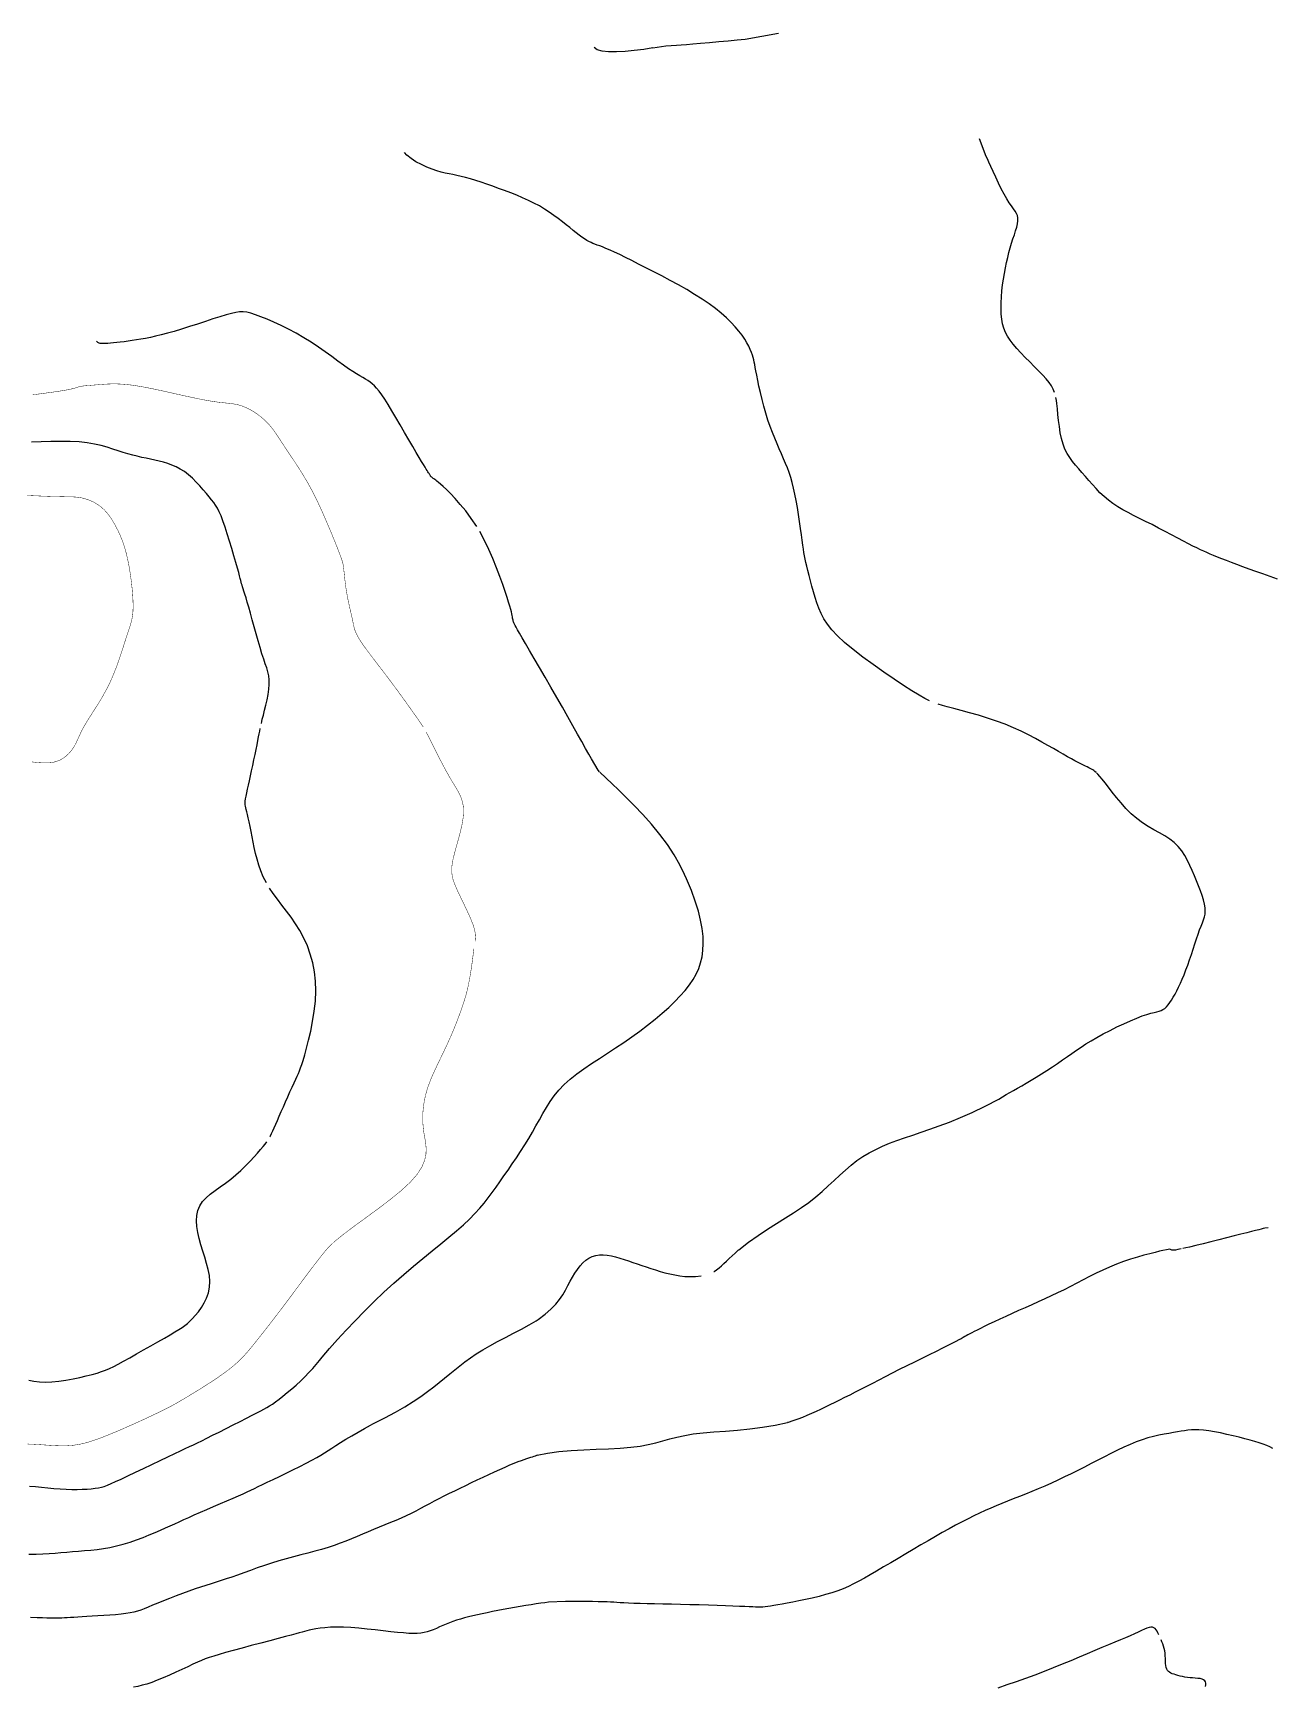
# Model space of a CAD drawing. Header units: millimetres. Extents: x 2235526 to 2245569, y 371981 to 382303.
# Drawn here: x 2244586 to 2245011, y 380800 to 381369 of the extents above; entities that cross this region are included whole.
import ezdxf

# ---------------------------------------------------------------- set-up
doc = ezdxf.new("R2010")
doc.units = ezdxf.units.MM
doc.linetypes.add('CONTI', pattern=[0])
for name, color, linetype, transparency in [('191', 10, 'CONTI', 0.7), ('193', 10, 'CONTI', 0.7), ('195', 10, 'CONTI', 0.7), ('197', 10, 'CONTI', 0.7), ('199', 10, 'CONTI', 0.7), ('200', 10, 'CONTI', 0.7), ('201', 10, 'CONTI', 0.7), ('202', 10, 'CONTI', 0.7)]:
    doc.layers.add(name, color=color, linetype=linetype, transparency=transparency)

msp = doc.modelspace()

# ---------------------------------------------------------------- linework, layer by layer
at = {"layer": '191', "elevation": 191}
for points in [[(2244972.32, 380818.37), (2244972.04, 380818.98), (2244971.75, 380819.55), (2244971.43, 380820.05), (2244971.08, 380820.47), (2244970.67, 380820.78), (2244970.21, 380820.95), (2244969.66, 380820.97), (2244969.01, 380820.85), (2244968.27, 380820.6), (2244967.41, 380820.24), (2244966.42, 380819.79), (2244965.29, 380819.25), (2244964, 380818.66), (2244962.55, 380818.02), (2244960.93, 380817.33), (2244959.14, 380816.59), (2244957.19, 380815.78), (2244955.07, 380814.91), (2244952.79, 380813.97), (2244950.34, 380812.94), (2244947.73, 380811.84), (2244944.98, 380810.67), (2244942.1, 380809.45), (2244939.12, 380808.21), (2244936.06, 380806.96), (2244932.94, 380805.72), (2244929.77, 380804.51), (2244926.59, 380803.35), (2244923.39, 380802.21), (2244920.19, 380801.1), (2244917.01, 380799.97)], [(2244988.43, 380800.61), (2244988.52, 380801.18), (2244988.51, 380801.7), (2244988.41, 380802.17), (2244988.18, 380802.55), (2244987.76, 380802.89), (2244987.2, 380803.12), (2244986.51, 380803.27), (2244985.73, 380803.37), (2244984.87, 380803.44), (2244983.98, 380803.51), (2244983.08, 380803.58), (2244982.19, 380803.69), (2244981.33, 380803.83), (2244980.49, 380803.99), (2244979.69, 380804.18), (2244978.93, 380804.37), (2244978.23, 380804.58), (2244977.58, 380804.78), (2244977, 380804.98), (2244976.49, 380805.2), (2244976.04, 380805.45), (2244975.65, 380805.74), (2244975.34, 380806.1), (2244975.08, 380806.55), (2244974.9, 380807.1), (2244974.77, 380807.77), (2244974.7, 380808.52), (2244974.65, 380809.35), (2244974.62, 380810.22), (2244974.58, 380811.11), (2244974.51, 380811.99), (2244974.41, 380812.84), (2244974.24, 380813.68), (2244974.01, 380814.47), (2244973.74, 380815.21), (2244973.44, 380815.92), (2244973.13, 380816.61)]]:
    msp.add_lwpolyline(points, dxfattribs=at)
at = {"layer": '193', "elevation": 193}
msp.add_lwpolyline([(2245011.51, 380882.41), (2245010.52, 380882.89), (2245009.42, 380883.35), (2245008.21, 380883.8), (2245006.87, 380884.26), (2245005.38, 380884.72), (2245003.75, 380885.19), (2245001.94, 380885.68), (2244999.97, 380886.2), (2244997.88, 380886.71), (2244995.72, 380887.22), (2244993.57, 380887.68), (2244991.48, 380888.09), (2244989.51, 380888.43), (2244987.72, 380888.67), (2244986.16, 380888.8), (2244984.78, 380888.82), (2244983.54, 380888.77), (2244982.37, 380888.65), (2244981.23, 380888.47), (2244980.05, 380888.27), (2244978.78, 380888.04), (2244977.37, 380887.81), (2244975.84, 380887.56), (2244974.18, 380887.27), (2244972.42, 380886.93), (2244970.56, 380886.5), (2244968.63, 380885.99), (2244966.63, 380885.36), (2244964.57, 380884.6), (2244962.46, 380883.73), (2244960.32, 380882.77), (2244958.13, 380881.73), (2244955.92, 380880.63), (2244953.68, 380879.48), (2244951.42, 380878.32), (2244949.14, 380877.15), (2244946.86, 380875.99), (2244944.57, 380874.83), (2244942.28, 380873.69), (2244939.99, 380872.58), (2244937.71, 380871.5), (2244935.44, 380870.46), (2244933.18, 380869.46), (2244930.95, 380868.51), (2244928.74, 380867.59), (2244926.57, 380866.71), (2244924.45, 380865.86), (2244922.37, 380865.03), (2244920.36, 380864.22), (2244918.4, 380863.43), (2244916.49, 380862.64), (2244914.6, 380861.84), (2244912.71, 380861.01), (2244910.8, 380860.15), (2244908.85, 380859.22), (2244906.83, 380858.23), (2244904.74, 380857.15), (2244902.56, 380855.99), (2244900.3, 380854.76), (2244897.98, 380853.46), (2244895.58, 380852.1), (2244893.11, 380850.68), (2244890.58, 380849.2), (2244888, 380847.69), (2244885.39, 380846.15), (2244882.79, 380844.61), (2244880.24, 380843.1), (2244877.77, 380841.64), (2244875.42, 380840.26), (2244873.22, 380838.98), (2244871.19, 380837.82), (2244869.3, 380836.78), (2244867.49, 380835.83), (2244865.71, 380834.98), (2244863.91, 380834.19), (2244862.04, 380833.47), (2244860.05, 380832.79), (2244857.89, 380832.15), (2244855.63, 380831.54), (2244853.3, 380830.97), (2244850.99, 380830.45), (2244848.73, 380829.97), (2244846.6, 380829.54), (2244844.66, 380829.17), (2244842.94, 380828.85), (2244841.44, 380828.58), (2244840.13, 380828.36), (2244838.99, 380828.18), (2244837.98, 380828.05), (2244837.07, 380827.95), (2244836.26, 380827.89), (2244835.48, 380827.86), (2244834.7, 380827.86), (2244833.84, 380827.87), (2244832.83, 380827.91), (2244831.61, 380827.97), (2244830.12, 380828.04), (2244828.28, 380828.12), (2244826.05, 380828.21), (2244823.48, 380828.3), (2244820.65, 380828.39), (2244817.61, 380828.49), (2244814.46, 380828.58), (2244811.25, 380828.67), (2244808.06, 380828.75), (2244804.96, 380828.82), (2244801.97, 380828.89), (2244799.15, 380828.96), (2244796.52, 380829.02), (2244794.12, 380829.08), (2244791.99, 380829.14), (2244790.14, 380829.21), (2244788.61, 380829.29), (2244787.32, 380829.37), (2244786.19, 380829.44), (2244785.11, 380829.52), (2244784.01, 380829.58), (2244782.79, 380829.64), (2244781.37, 380829.69), (2244779.69, 380829.72), (2244777.8, 380829.73), (2244775.8, 380829.74), (2244773.79, 380829.74), (2244771.85, 380829.74), (2244770.08, 380829.74), (2244768.56, 380829.74), (2244762.65, 380829.53), (2244761.46, 380829.37), (2244760.05, 380829.18), (2244758.46, 380828.94), (2244756.71, 380828.67), (2244754.86, 380828.38), (2244752.94, 380828.06), (2244751, 380827.73), (2244749.06, 380827.38), (2244747.15, 380827.03), (2244745.27, 380826.67), (2244743.43, 380826.31), (2244741.65, 380825.94), (2244739.93, 380825.58), (2244738.27, 380825.22), (2244736.7, 380824.86), (2244735.2, 380824.5), (2244733.78, 380824.14), (2244732.41, 380823.76), (2244731.11, 380823.37), (2244729.85, 380822.95), (2244728.65, 380822.5), (2244727.48, 380822.03), (2244726.35, 380821.53), (2244725.25, 380821.03), (2244724.17, 380820.55), (2244723.1, 380820.1), (2244722.04, 380819.7), (2244720.98, 380819.36), (2244719.91, 380819.1), (2244718.78, 380818.92), (2244717.56, 380818.81), (2244716.2, 380818.79), (2244714.65, 380818.84), (2244712.88, 380818.96), (2244710.83, 380819.15), (2244708.48, 380819.41), (2244705.89, 380819.71), (2244703.15, 380820.03), (2244700.33, 380820.33), (2244697.51, 380820.61), (2244694.78, 380820.83), (2244692.21, 380820.96), (2244689.86, 380820.99), (2244687.76, 380820.92), (2244685.88, 380820.79), (2244684.23, 380820.6), (2244682.78, 380820.38), (2244681.54, 380820.15), (2244680.49, 380819.93), (2244679.61, 380819.72), (2244678.81, 380819.52), (2244677.99, 380819.3), (2244677.03, 380819.03), (2244675.84, 380818.7), (2244674.31, 380818.27), (2244672.34, 380817.74), (2244669.85, 380817.07), (2244666.97, 380816.31), (2244663.83, 380815.48), (2244660.58, 380814.62), (2244657.38, 380813.77), (2244654.38, 380812.96), (2244651.72, 380812.23), (2244649.52, 380811.6), (2244647.69, 380811.05), (2244646.15, 380810.54), (2244644.77, 380810.04), (2244643.44, 380809.51), (2244642.06, 380808.91), (2244640.52, 380808.21), (2244638.74, 380807.38), (2244636.75, 380806.47), (2244634.64, 380805.5), (2244632.47, 380804.52), (2244630.32, 380803.59), (2244628.25, 380802.73), (2244626.34, 380802), (2244624.63, 380801.43), (2244623.07, 380800.98), (2244621.58, 380800.62), (2244620.08, 380800.3)], dxfattribs=at)
at = {"layer": '195', "elevation": 195}
for points in [[(2244798.51, 381363.6), (2244803, 381364.32), (2244806.65, 381364.6), (2244808.2, 381364.63), (2244810.04, 381364.76), (2244812.27, 381364.96), (2244814.94, 381365.21), (2244817.95, 381365.49), (2244821.14, 381365.78), (2244824.36, 381366.07), (2244827.45, 381366.35), (2244830.24, 381366.61), (2244841.72, 381368.7)], [(2244936.57, 381245.21), (2244936.11, 381246.35), (2244935.5, 381247.46), (2244934.69, 381248.6), (2244933.67, 381249.84), (2244932.46, 381251.16), (2244931.07, 381252.6), (2244929.57, 381254.13), (2244928, 381255.7), (2244926.44, 381257.28), (2244924.94, 381258.84), (2244923.56, 381260.35), (2244922.34, 381261.78), (2244921.3, 381263.15), (2244920.42, 381264.5), (2244919.7, 381265.87), (2244919.13, 381267.29), (2244918.69, 381268.78), (2244918.39, 381270.4), (2244918.21, 381272.16), (2244918.14, 381274.04), (2244918.17, 381276), (2244918.28, 381278.03), (2244918.46, 381280.09), (2244918.7, 381282.14), (2244918.99, 381284.16), (2244919.31, 381286.12), (2244919.66, 381288.01), (2244920.04, 381289.84), (2244920.44, 381291.61), (2244920.87, 381293.3), (2244921.32, 381294.94), (2244921.78, 381296.5), (2244922.26, 381298), (2244922.73, 381299.43), (2244923.16, 381300.77), (2244923.53, 381302.02), (2244923.8, 381303.18), (2244923.96, 381304.23), (2244923.97, 381305.16), (2244923.81, 381305.99), (2244923.5, 381306.76), (2244923.05, 381307.52), (2244922.47, 381308.34), (2244921.77, 381309.29), (2244920.99, 381310.4), (2244920.12, 381311.76), (2244919.2, 381313.39), (2244918.24, 381315.23), (2244917.28, 381317.18), (2244916.34, 381319.16), (2244915.45, 381321.08), (2244914.65, 381322.84), (2244913.97, 381324.36), (2244913.47, 381325.45), (2244913.07, 381326.31), (2244910.76, 381332.39)], [(2245013.16, 381181.08), (2245010.6, 381182), (2245008.09, 381182.88), (2245005.66, 381183.73), (2245003.35, 381184.54), (2245001.19, 381185.32), (2244999.17, 381186.07), (2244997.3, 381186.77), (2244995.57, 381187.44), (2244993.98, 381188.07), (2244992.52, 381188.65), (2244991.2, 381189.19), (2244990, 381189.69), (2244988.88, 381190.18), (2244987.78, 381190.67), (2244986.66, 381191.19), (2244985.45, 381191.78), (2244984.1, 381192.45), (2244982.56, 381193.24), (2244980.8, 381194.16), (2244978.84, 381195.19), (2244976.74, 381196.29), (2244974.53, 381197.45), (2244972.28, 381198.63), (2244970.03, 381199.79), (2244967.83, 381200.91), (2244965.72, 381201.96), (2244963.71, 381202.97), (2244961.79, 381203.96), (2244959.96, 381204.94), (2244958.23, 381205.96), (2244956.58, 381207.04), (2244955.02, 381208.19), (2244953.54, 381209.44), (2244952.14, 381210.77), (2244950.8, 381212.16), (2244949.53, 381213.58), (2244948.3, 381214.99), (2244947.12, 381216.39), (2244945.96, 381217.74), (2244944.84, 381219.02), (2244943.75, 381220.27), (2244942.72, 381221.53), (2244941.76, 381222.83), (2244940.89, 381224.23), (2244940.11, 381225.75), (2244939.46, 381227.45), (2244938.93, 381229.35), (2244938.51, 381231.38), (2244938.19, 381233.5), (2244937.93, 381235.63), (2244937.71, 381237.69), (2244937.52, 381239.64), (2244937.33, 381241.39), (2244937.18, 381242.48), (2244937.02, 381243.45)], [(2245009.97, 380958.19), (2245008.78, 380958.06), (2245008.24, 380957.93), (2245007.55, 380957.76), (2245006.67, 380957.54), (2245005.57, 380957.26), (2245004.21, 380956.91), (2245002.55, 380956.49), (2245000.57, 380955.98), (2244998.24, 380955.38), (2244995.66, 380954.73), (2244992.94, 380954.03), (2244990.2, 380953.34), (2244987.54, 380952.68), (2244985.08, 380952.07), (2244982.94, 380951.56), (2244981.69, 380951.27), (2244980.62, 380951.03)], [(2244980.06, 380950.91), (2244978.93, 380950.69), (2244978.11, 380950.55), (2244977.53, 380950.48), (2244977.13, 380950.46), (2244976.85, 380950.48), (2244976.16, 380950.83), (2244972.63, 380950.11), (2244971.11, 380949.74), (2244969.29, 380949.28), (2244967.23, 380948.73), (2244964.99, 380948.09), (2244962.63, 380947.37), (2244960.21, 380946.56), (2244957.8, 380945.66), (2244955.43, 380944.69), (2244953.11, 380943.65), (2244950.84, 380942.55), (2244948.6, 380941.43), (2244946.38, 380940.28), (2244944.18, 380939.14), (2244941.99, 380938.02), (2244939.79, 380936.92), (2244937.59, 380935.86), (2244935.38, 380934.82), (2244933.16, 380933.79), (2244930.94, 380932.77), (2244928.7, 380931.76), (2244926.45, 380930.74), (2244924.2, 380929.72), (2244921.96, 380928.7), (2244919.79, 380927.71), (2244917.71, 380926.75), (2244915.76, 380925.85), (2244913.97, 380925.02), (2244912.39, 380924.27), (2244911.04, 380923.62), (2244909.9, 380923.06), (2244908.93, 380922.57), (2244908.11, 380922.14), (2244907.4, 380921.76), (2244906.79, 380921.42), (2244906.22, 380921.1), (2244905.68, 380920.79), (2244905.1, 380920.46), (2244904.44, 380920.09), (2244903.65, 380919.66), (2244902.66, 380919.14), (2244901.43, 380918.5), (2244899.89, 380917.72), (2244898.02, 380916.79), (2244895.87, 380915.73), (2244893.5, 380914.56), (2244890.98, 380913.32), (2244888.37, 380912.04), (2244885.75, 380910.73), (2244883.18, 380909.45), (2244880.71, 380908.21), (2244878.36, 380907.01), (2244876.11, 380905.85), (2244873.96, 380904.74), (2244871.9, 380903.68), (2244869.92, 380902.65), (2244868.02, 380901.67), (2244866.18, 380900.73), (2244864.41, 380899.83), (2244862.69, 380898.96), (2244861.01, 380898.13), (2244859.37, 380897.32), (2244857.76, 380896.55), (2244856.18, 380895.79), (2244854.61, 380895.06), (2244853.04, 380894.35), (2244851.48, 380893.67), (2244849.9, 380893.02), (2244848.29, 380892.4), (2244846.66, 380891.83), (2244844.98, 380891.3), (2244844.78, 380891.25)], [(2244758.77, 380880.01), (2244758.52, 380879.91), (2244758.08, 380879.74), (2244757.61, 380879.57), (2244757.09, 380879.39), (2244756.52, 380879.21), (2244755.86, 380879.01), (2244755.11, 380878.78), (2244754.25, 380878.49), (2244753.25, 380878.15), (2244752.11, 380877.73), (2244750.79, 380877.21), (2244749.3, 380876.58), (2244747.65, 380875.86), (2244745.87, 380875.07), (2244743.99, 380874.21), (2244742.05, 380873.31), (2244740.06, 380872.38), (2244738.07, 380871.44), (2244736.09, 380870.51), (2244734.14, 380869.58), (2244732.22, 380868.66), (2244730.35, 380867.75), (2244728.52, 380866.85), (2244726.75, 380865.96), (2244725.04, 380865.08), (2244723.39, 380864.21), (2244721.79, 380863.36), (2244720.22, 380862.52), (2244718.65, 380861.69), (2244717.07, 380860.86), (2244715.45, 380860.05), (2244713.77, 380859.25), (2244712.02, 380858.45), (2244710.21, 380857.66), (2244708.34, 380856.87), (2244706.44, 380856.08), (2244704.52, 380855.3), (2244702.6, 380854.51), (2244700.68, 380853.72), (2244698.79, 380852.92), (2244696.91, 380852.12), (2244695.01, 380851.33), (2244693.09, 380850.55), (2244691.11, 380849.79), (2244689.06, 380849.06), (2244686.93, 380848.36), (2244684.7, 380847.7), (2244682.38, 380847.06), (2244679.98, 380846.44), (2244677.53, 380845.81), (2244675.04, 380845.16), (2244672.53, 380844.48), (2244670.02, 380843.75), (2244667.52, 380842.97), (2244665.05, 380842.15), (2244662.64, 380841.31), (2244660.29, 380840.47), (2244658.03, 380839.65), (2244655.88, 380838.88), (2244653.86, 380838.16), (2244651.97, 380837.53), (2244650.19, 380836.95), (2244648.46, 380836.41), (2244646.74, 380835.88), (2244644.99, 380835.33), (2244643.17, 380834.74), (2244641.23, 380834.08), (2244639.14, 380833.34), (2244636.95, 380832.54), (2244634.72, 380831.69), (2244632.51, 380830.84), (2244630.39, 380830), (2244628.41, 380829.21), (2244626.64, 380828.48), (2244625.12, 380827.85), (2244623.79, 380827.31), (2244622.59, 380826.85), (2244621.43, 380826.46), (2244620.25, 380826.13), (2244618.97, 380825.85), (2244617.51, 380825.61), (2244615.83, 380825.41), (2244613.96, 380825.24), (2244611.98, 380825.08), (2244609.93, 380824.95), (2244607.89, 380824.83), (2244605.92, 380824.73), (2244604.08, 380824.63), (2244602.43, 380824.53), (2244600.94, 380824.43), (2244599.62, 380824.34), (2244598.42, 380824.26), (2244597.34, 380824.19), (2244596.35, 380824.14), (2244595.43, 380824.09), (2244594.56, 380824.07), (2244593.67, 380824.06), (2244592.71, 380824.07), (2244591.62, 380824.08), (2244590.34, 380824.11), (2244588.8, 380824.15), (2244586.95, 380824.2), (2244584.74, 380824.26)]]:
    msp.add_lwpolyline(points, dxfattribs=at)
at = {"layer": '195'}
for points in [[(2244798.51, 381363.6), (2244795.38, 381363.1), (2244792.16, 381362.68), (2244788.99, 381362.38), (2244785.99, 381362.22), (2244783.31, 381362.25), (2244781.06, 381362.49), (2244779.38, 381362.99), (2244778.41, 381363.78)], [(2244758.77, 380880.01), (2244762.33, 380880.78), (2244766.26, 380881.32), (2244770.45, 380881.69), (2244774.77, 380881.94), (2244779.1, 380882.13), (2244783.32, 380882.29), (2244787.3, 380882.5), (2244790.93, 380882.79), (2244794.12, 380883.2), (2244796.94, 380883.73), (2244799.51, 380884.33), (2244801.93, 380884.97), (2244804.32, 380885.62), (2244806.79, 380886.26), (2244809.46, 380886.84), (2244812.43, 380887.34), (2244815.78, 380887.73), (2244819.47, 380888.06), (2244823.44, 380888.36), (2244827.6, 380888.69), (2244831.89, 380889.1), (2244836.23, 380889.63), (2244840.55, 380890.33), (2244844.78, 380891.25)]]:
    msp.add_lwpolyline(points, dxfattribs=at)
at = {"layer": '197', "elevation": 197}
for points in [[(2244893.61, 381139.23), (2244891.96, 381140.08), (2244890, 381141.22), (2244887.54, 381142.74), (2244884.69, 381144.58), (2244881.4, 381146.75), (2244877.86, 381149.15), (2244874.22, 381151.71), (2244870.65, 381154.31), (2244867.31, 381156.89), (2244864.37, 381159.33), (2244861.95, 381161.58), (2244860.01, 381163.66), (2244858.48, 381165.6), (2244857.28, 381167.46), (2244856.34, 381169.26), (2244855.57, 381171.06), (2244854.91, 381172.89), (2244854.29, 381174.79), (2244853.7, 381176.72), (2244853.15, 381178.65), (2244852.64, 381180.53), (2244852.18, 381182.33), (2244851.76, 381183.99), (2244851.41, 381185.49), (2244851.11, 381186.79), (2244850.85, 381187.96), (2244850.64, 381189.07), (2244850.44, 381190.19), (2244850.24, 381191.41), (2244850.04, 381192.79), (2244849.81, 381194.41), (2244849.55, 381196.33), (2244849.26, 381198.49), (2244848.93, 381200.82), (2244848.58, 381203.25), (2244848.19, 381205.68), (2244847.78, 381208.07), (2244847.35, 381210.31), (2244846.89, 381212.37), (2244846.41, 381214.26), (2244845.9, 381216.02), (2244845.35, 381217.68), (2244844.76, 381219.28), (2244844.13, 381220.86), (2244843.46, 381222.46), (2244842.73, 381224.11), (2244841.97, 381225.82), (2244841.18, 381227.61), (2244840.38, 381229.49), (2244839.59, 381231.47), (2244838.8, 381233.55), (2244838.04, 381235.75), (2244837.33, 381238.07), (2244836.66, 381240.45), (2244836.04, 381242.84), (2244835.48, 381245.16), (2244834.98, 381247.36), (2244834.55, 381249.37), (2244834.2, 381251.13), (2244833.93, 381252.59), (2244833.72, 381253.79), (2244833.54, 381254.8), (2244833.38, 381255.67), (2244833.21, 381256.47), (2244833.01, 381257.25), (2244832.76, 381258.07), (2244832.43, 381258.99), (2244832.01, 381260.01), (2244831.49, 381261.11), (2244830.85, 381262.3), (2244830.08, 381263.57), (2244829.16, 381264.91), (2244828.08, 381266.31), (2244826.83, 381267.77), (2244825.4, 381269.28), (2244823.79, 381270.83), (2244821.99, 381272.41), (2244820, 381274.02), (2244817.82, 381275.65), (2244815.44, 381277.29), (2244812.87, 381278.93), (2244810.15, 381280.56), (2244807.33, 381282.17), (2244804.48, 381283.73), (2244801.63, 381285.25), (2244798.84, 381286.69), (2244796.17, 381288.06), (2244793.65, 381289.34), (2244791.31, 381290.52), (2244789.15, 381291.59), (2244787.17, 381292.56), (2244785.39, 381293.41), (2244783.81, 381294.13), (2244782.43, 381294.73), (2244781.27, 381295.2), (2244780.27, 381295.58), (2244779.41, 381295.88), (2244778.65, 381296.14), (2244777.95, 381296.4), (2244777.28, 381296.69), (2244776.58, 381297.04), (2244775.84, 381297.47), (2244775.03, 381297.99), (2244774.17, 381298.6), (2244773.23, 381299.29), (2244772.23, 381300.07), (2244771.15, 381300.92), (2244769.99, 381301.84), (2244768.76, 381302.84), (2244767.44, 381303.88), (2244766.03, 381304.97), (2244764.54, 381306.07), (2244762.96, 381307.17), (2244761.29, 381308.25), (2244759.53, 381309.29), (2244757.68, 381310.28), (2244755.75, 381311.22), (2244753.77, 381312.12), (2244751.74, 381312.97), (2244749.68, 381313.79), (2244747.61, 381314.57), (2244745.55, 381315.33), (2244743.51, 381316.07), (2244741.5, 381316.77), (2244739.55, 381317.43), (2244737.67, 381318.04), (2244735.88, 381318.59), (2244734.19, 381319.07), (2244732.62, 381319.47), (2244731.18, 381319.79), (2244729.83, 381320.06), (2244728.51, 381320.31), (2244727.19, 381320.58), (2244725.82, 381320.91), (2244724.33, 381321.35), (2244722.69, 381321.91), (2244720.88, 381322.64), (2244718.99, 381323.51), (2244717.14, 381324.5), (2244715.44, 381325.58), (2244714.02, 381326.71), (2244713.19, 381327.65)], [(2244950.82, 381114.64), (2244950.4, 381115), (2244950.02, 381115.28), (2244949.65, 381115.52), (2244949.24, 381115.76), (2244948.8, 381116), (2244948.31, 381116.25), (2244947.77, 381116.52), (2244947.15, 381116.83), (2244946.43, 381117.19), (2244945.6, 381117.61), (2244944.64, 381118.1), (2244943.55, 381118.68), (2244942.34, 381119.33), (2244940.98, 381120.07), (2244939.5, 381120.9), (2244937.88, 381121.82), (2244936.12, 381122.83), (2244934.22, 381123.93), (2244932.17, 381125.1), (2244929.98, 381126.32), (2244927.63, 381127.56), (2244925.12, 381128.81), (2244922.44, 381130.03), (2244919.59, 381131.21), (2244916.57, 381132.32), (2244913.47, 381133.35), (2244910.36, 381134.31), (2244907.33, 381135.18), (2244904.47, 381135.97), (2244901.88, 381136.65), (2244899.62, 381137.24), (2244898, 381137.68), (2244896.6, 381138.08)], [(2244917.45, 381002.43), (2244918.7, 381003.2), (2244919.94, 381003.94), (2244921.19, 381004.66), (2244922.48, 381005.39), (2244923.83, 381006.15), (2244925.26, 381006.97), (2244926.81, 381007.87), (2244928.47, 381008.86), (2244930.24, 381009.95), (2244932.07, 381011.09), (2244933.92, 381012.27), (2244935.78, 381013.48), (2244937.59, 381014.68), (2244939.32, 381015.86), (2244940.96, 381017), (2244942.53, 381018.1), (2244944.09, 381019.19), (2244945.68, 381020.27), (2244947.34, 381021.36), (2244949.14, 381022.48), (2244951.1, 381023.63), (2244953.27, 381024.82), (2244955.59, 381026.02), (2244957.97, 381027.2), (2244960.35, 381028.32), (2244962.65, 381029.34), (2244964.78, 381030.24), (2244966.68, 381030.97), (2244968.29, 381031.52), (2244969.64, 381031.9), (2244970.75, 381032.19), (2244971.68, 381032.4), (2244972.47, 381032.61), (2244973.16, 381032.84), (2244973.79, 381033.15), (2244974.4, 381033.58), (2244974.99, 381034.12), (2244975.58, 381034.78), (2244976.16, 381035.55), (2244976.74, 381036.42), (2244977.33, 381037.39), (2244977.92, 381038.46), (2244978.52, 381039.62), (2244979.14, 381040.87), (2244979.76, 381042.21), (2244980.39, 381043.64), (2244981.02, 381045.16), (2244981.65, 381046.77), (2244982.28, 381048.47), (2244982.91, 381050.26), (2244983.53, 381052.09), (2244984.13, 381053.94), (2244984.73, 381055.75), (2244985.3, 381057.49), (2244985.85, 381059.11), (2244986.38, 381060.57), (2244986.88, 381061.85), (2244987.34, 381062.98), (2244987.72, 381064.02), (2244988.03, 381065), (2244988.23, 381065.99), (2244988.31, 381067.03), (2244988.25, 381068.16), (2244988.03, 381069.44), (2244987.68, 381070.86), (2244987.21, 381072.38), (2244986.65, 381073.99), (2244986.01, 381075.68), (2244985.32, 381077.41), (2244984.59, 381079.18), (2244983.84, 381080.96), (2244983.06, 381082.73), (2244982.21, 381084.45), (2244981.27, 381086.12), (2244980.22, 381087.71), (2244979.02, 381089.18), (2244977.66, 381090.53), (2244976.11, 381091.73), (2244974.4, 381092.83), (2244972.57, 381093.89), (2244970.65, 381094.96), (2244968.69, 381096.1), (2244966.72, 381097.36), (2244964.77, 381098.8), (2244962.88, 381100.46), (2244961.08, 381102.27), (2244959.37, 381104.17), (2244957.78, 381106.07), (2244956.32, 381107.91), (2244955.02, 381109.6), (2244953.89, 381111.08), (2244952.92, 381112.31), (2244952.12, 381113.27), (2244951.46, 381114.01), (2244950.9, 381114.56)], [(2244584.13, 380846.07), (2244586.63, 380846.1), (2244588.94, 380846.17), (2244591.11, 380846.29), (2244593.17, 380846.43), (2244595.17, 380846.59), (2244597.15, 380846.76), (2244599.14, 380846.93), (2244601.17, 380847.08), (2244603.26, 380847.25), (2244605.39, 380847.44), (2244607.56, 380847.68), (2244609.77, 380847.99), (2244612.02, 380848.38), (2244614.3, 380848.88), (2244616.6, 380849.49), (2244618.9, 380850.2), (2244621.17, 380850.98), (2244623.39, 380851.81), (2244625.52, 380852.66), (2244627.53, 380853.5), (2244629.4, 380854.31), (2244631.12, 380855.06), (2244632.72, 380855.78), (2244634.26, 380856.48), (2244635.8, 380857.18), (2244637.4, 380857.91), (2244639.11, 380858.68), (2244640.99, 380859.52), (2244643.08, 380860.43), (2244645.32, 380861.41), (2244647.63, 380862.41), (2244649.95, 380863.41), (2244652.2, 380864.38), (2244654.29, 380865.29), (2244656.17, 380866.11), (2244657.77, 380866.83), (2244659.17, 380867.46), (2244660.44, 380868.06), (2244661.68, 380868.65), (2244662.97, 380869.27), (2244664.41, 380869.97), (2244666.07, 380870.77), (2244668.03, 380871.72), (2244670.21, 380872.77), (2244672.52, 380873.89), (2244674.89, 380875.05), (2244677.21, 380876.21), (2244679.39, 380877.31), (2244681.35, 380878.34), (2244683.03, 380879.26), (2244684.47, 380880.1), (2244685.77, 380880.9), (2244687.01, 380881.68), (2244688.28, 380882.5), (2244689.66, 380883.39), (2244691.24, 380884.39), (2244693.08, 380885.52), (2244695.12, 380886.75), (2244697.26, 380888), (2244699.42, 380889.24), (2244701.5, 380890.41), (2244702.29, 380890.84)]]:
    msp.add_lwpolyline(points, dxfattribs=at)
at = {"layer": '197'}
for points in [[(2244828.07, 380950.61), (2244831.44, 380953.23), (2244834.74, 380955.59), (2244837.95, 380957.73), (2244841.06, 380959.72), (2244844.05, 380961.58), (2244846.9, 380963.38), (2244849.59, 380965.14), (2244852.13, 380966.93), (2244854.48, 380968.77), (2244856.69, 380970.66), (2244858.78, 380972.55), (2244860.79, 380974.43), (2244862.75, 380976.27), (2244864.68, 380978.04), (2244866.63, 380979.72), (2244868.63, 380981.26), (2244870.69, 380982.67), (2244872.84, 380983.95), (2244875.08, 380985.12), (2244877.42, 380986.2), (2244879.85, 380987.21), (2244882.38, 380988.18), (2244885.03, 380989.13), (2244887.79, 380990.07), (2244890.67, 380991.03), (2244893.71, 380992.06), (2244896.95, 380993.2), (2244900.43, 380994.52), (2244904.18, 380996.05), (2244908.24, 380997.84), (2244912.65, 380999.95), (2244917.45, 381002.43)], [(2244759.11, 380926.67), (2244761.53, 380928.47), (2244763.52, 380930.22), (2244765.15, 380931.93), (2244766.47, 380933.59), (2244767.56, 380935.21), (2244768.49, 380936.78), (2244769.3, 380938.31), (2244770.08, 380939.8), (2244770.88, 380941.24), (2244771.72, 380942.62), (2244772.59, 380943.91), (2244773.51, 380945.09), (2244774.47, 380946.15), (2244775.49, 380947.06), (2244776.57, 380947.8), (2244777.71, 380948.36), (2244778.92, 380948.72), (2244780.19, 380948.89), (2244781.51, 380948.89), (2244782.88, 380948.76), (2244784.28, 380948.51), (2244785.72, 380948.17), (2244787.18, 380947.76), (2244788.66, 380947.3), (2244790.15, 380946.81), (2244791.65, 380946.3), (2244793.16, 380945.79), (2244794.69, 380945.26), (2244796.24, 380944.74), (2244797.8, 380944.22), (2244799.4, 380943.71), (2244801.01, 380943.22), (2244802.66, 380942.76), (2244804.33, 380942.33), (2244806.04, 380941.97), (2244807.78, 380941.68), (2244809.56, 380941.48), (2244811.37, 380941.4), (2244813.23, 380941.45), (2244815.12, 380941.64)], [(2244819.51, 380943.15), (2244819.59, 380943.2), (2244820.45, 380943.77), (2244821.27, 380944.41), (2244822.09, 380945.13), (2244822.93, 380945.91), (2244823.81, 380946.76), (2244824.74, 380947.66), (2244825.73, 380948.59), (2244826.76, 380949.52), (2244827.85, 380950.45), (2244828.07, 380950.61)], [(2244702.29, 380890.84), (2244706.41, 380892.87), (2244710.07, 380894.83), (2244713.33, 380896.7), (2244716.22, 380898.5), (2244718.81, 380900.23), (2244721.13, 380901.9), (2244723.23, 380903.5), (2244725.17, 380905.05), (2244726.99, 380906.54), (2244728.73, 380907.99), (2244730.45, 380909.4), (2244732.17, 380910.79), (2244733.96, 380912.16), (2244735.85, 380913.52), (2244737.88, 380914.89), (2244740.11, 380916.26), (2244742.55, 380917.66), (2244745.17, 380919.07), (2244747.88, 380920.5), (2244750.64, 380921.93), (2244753.37, 380923.37), (2244756, 380924.82), (2244758.47, 380926.27), (2244759.11, 380926.67)]]:
    msp.add_lwpolyline(points, dxfattribs=at)
at = {"layer": '199', "elevation": 199}
for points in [[(2244738, 381199.15), (2244736.12, 381201.96), (2244734.23, 381204.51), (2244732.37, 381206.77), (2244730.6, 381208.75), (2244728.99, 381210.44), (2244727.58, 381211.83), (2244726.5, 381212.87), (2244725.62, 381213.68), (2244724.92, 381214.3), (2244724.36, 381214.76), (2244723.93, 381215.09), (2244723.59, 381215.34), (2244723.31, 381215.53), (2244723.08, 381215.7), (2244722.87, 381215.85), (2244722.69, 381215.99), (2244722.54, 381216.11), (2244722.4, 381216.24), (2244722.29, 381216.36), (2244722.18, 381216.48), (2244722.08, 381216.61), (2244721.99, 381216.76), (2244721.88, 381216.92), (2244721.76, 381217.12), (2244721.63, 381217.35), (2244721.46, 381217.64), (2244721.25, 381217.97), (2244721, 381218.38), (2244720.68, 381218.89), (2244720.27, 381219.55), (2244719.74, 381220.41), (2244719.08, 381221.51), (2244718.26, 381222.89), (2244717.25, 381224.6), (2244716.06, 381226.66), (2244714.71, 381228.99), (2244713.26, 381231.48), (2244711.77, 381234.04), (2244710.28, 381236.56), (2244708.86, 381238.94), (2244707.55, 381241.08), (2244706.39, 381242.9), (2244705.37, 381244.41), (2244704.46, 381245.65), (2244703.64, 381246.67), (2244702.87, 381247.51), (2244702.13, 381248.2), (2244701.39, 381248.78), (2244700.62, 381249.3), (2244699.8, 381249.8), (2244698.9, 381250.31), (2244697.88, 381250.88), (2244696.73, 381251.56), (2244695.42, 381252.38), (2244693.91, 381253.38), (2244692.2, 381254.6), (2244690.29, 381255.99), (2244688.21, 381257.52), (2244685.97, 381259.13), (2244683.61, 381260.79), (2244681.15, 381262.44), (2244678.6, 381264.04), (2244675.99, 381265.55), (2244673.38, 381266.95), (2244670.81, 381268.23), (2244668.34, 381269.37), (2244666.02, 381270.38), (2244663.9, 381271.23), (2244662.03, 381271.91), (2244660.44, 381272.42), (2244659.07, 381272.75), (2244657.81, 381272.91), (2244656.56, 381272.9), (2244655.23, 381272.73), (2244653.72, 381272.39), (2244651.93, 381271.89), (2244649.81, 381271.24), (2244647.4, 381270.47), (2244644.79, 381269.62), (2244642.06, 381268.73), (2244639.31, 381267.84), (2244636.63, 381266.99), (2244634.09, 381266.21), (2244631.76, 381265.55), (2244629.65, 381264.99), (2244627.71, 381264.51), (2244625.92, 381264.12), (2244624.24, 381263.79), (2244622.66, 381263.5), (2244621.15, 381263.26), (2244619.67, 381263.03), (2244618.23, 381262.83), (2244616.86, 381262.65), (2244615.55, 381262.49), (2244614.33, 381262.36), (2244613.21, 381262.24), (2244612.19, 381262.14), (2244611.29, 381262.07), (2244610.5, 381262.02), (2244609.81, 381262), (2244609.21, 381262.02), (2244608.7, 381262.08), (2244608.26, 381262.19), (2244607.89, 381262.36), (2244607.57, 381262.58), (2244607.33, 381262.85), (2244607.33, 381262.86)], [(2244780.22, 381114.91), (2244779.69, 381115.42), (2244777.47, 381119.28), (2244776.55, 381120.93), (2244775.44, 381122.93), (2244774.14, 381125.24), (2244772.68, 381127.85), (2244771.07, 381130.7), (2244769.33, 381133.78), (2244767.47, 381137.04), (2244765.52, 381140.45), (2244763.52, 381143.92), (2244761.52, 381147.36), (2244759.6, 381150.68), (2244757.79, 381153.79), (2244756.15, 381156.59), (2244754.75, 381159), (2244753.61, 381160.94), (2244752.72, 381162.47), (2244752.05, 381163.63), (2244751.55, 381164.51), (2244751.2, 381165.15), (2244750.96, 381165.63), (2244750.79, 381166.02), (2244750.66, 381166.36), (2244750.56, 381166.68), (2244750.49, 381167), (2244750.42, 381167.33), (2244750.36, 381167.69), (2244750.29, 381168.1), (2244750.2, 381168.58), (2244750.09, 381169.13), (2244749.93, 381169.81), (2244749.71, 381170.67), (2244749.41, 381171.76), (2244748.99, 381173.11), (2244748.46, 381174.79), (2244747.78, 381176.83), (2244746.95, 381179.26), (2244745.96, 381182.01), (2244744.83, 381184.99), (2244743.56, 381188.11), (2244742.17, 381191.28), (2244740.67, 381194.4), (2244739.05, 381197.39)], [(2244810.08, 381078.15), (2244809.44, 381079.62), (2244807.79, 381082.92), (2244805.83, 381086.35), (2244803.54, 381089.86), (2244800.9, 381093.38), (2244798.03, 381096.85), (2244795.04, 381100.18), (2244792.07, 381103.31), (2244789.25, 381106.16), (2244786.69, 381108.65), (2244784.53, 381110.72), (2244780.34, 381114.79)], [(2244584.33, 380869.44), (2244586.39, 380869.27), (2244588.5, 380869.07), (2244590.64, 380868.85), (2244592.77, 380868.65), (2244594.87, 380868.48), (2244596.91, 380868.37), (2244598.88, 380868.31), (2244600.75, 380868.31), (2244602.5, 380868.35), (2244604.13, 380868.43), (2244605.6, 380868.54), (2244606.89, 380868.68), (2244608.02, 380868.84), (2244609.05, 380869.06), (2244610.06, 380869.35), (2244611.16, 380869.75), (2244612.43, 380870.28), (2244613.96, 380870.98), (2244615.85, 380871.86), (2244618.14, 380872.95), (2244620.75, 380874.19), (2244623.55, 380875.53), (2244626.43, 380876.91), (2244629.26, 380878.26), (2244631.91, 380879.52), (2244634.26, 380880.64), (2244636.23, 380881.57), (2244637.89, 380882.34), (2244639.34, 380883.02), (2244640.69, 380883.66), (2244642.06, 380884.31), (2244643.55, 380885.02), (2244645.26, 380885.87), (2244647.27, 380886.88), (2244649.53, 380888.01), (2244651.92, 380889.22), (2244654.34, 380890.45), (2244656.71, 380891.66), (2244658.91, 380892.78), (2244660.85, 380893.77), (2244662.46, 380894.58), (2244663.79, 380895.26), (2244664.91, 380895.86), (2244665.9, 380896.41), (2244666.84, 380896.99), (2244667.8, 380897.63), (2244668.86, 380898.39), (2244670.09, 380899.3), (2244671.46, 380900.36), (2244672.93, 380901.54), (2244674.45, 380902.81), (2244676, 380904.16), (2244677.54, 380905.56), (2244679.01, 380906.98), (2244680.39, 380908.41), (2244681.68, 380909.83), (2244682.89, 380911.23), (2244684.01, 380912.59), (2244684.92, 380913.74)]]:
    msp.add_lwpolyline(points, dxfattribs=at)
at = {"layer": '199'}
msp.add_lwpolyline([(2244684.92, 380913.74), (2244687.46, 380916.67), (2244690.22, 380919.76), (2244693.16, 380922.97), (2244696.26, 380926.26), (2244699.48, 380929.57), (2244702.79, 380932.86), (2244706.16, 380936.09), (2244709.54, 380939.21), (2244712.92, 380942.18), (2244716.26, 380945), (2244719.51, 380947.69), (2244722.66, 380950.23), (2244725.66, 380952.65), (2244728.48, 380954.95), (2244731.09, 380957.13), (2244733.45, 380959.2), (2244735.55, 380961.17), (2244737.41, 380963.06), (2244739.07, 380964.89), (2244740.59, 380966.69), (2244741.99, 380968.47), (2244743.33, 380970.28), (2244744.64, 380972.11), (2244745.97, 380974.01), (2244747.35, 380975.99), (2244748.77, 380978.03), (2244750.21, 380980.14), (2244751.67, 380982.28), (2244753.1, 380984.46), (2244754.51, 380986.65), (2244755.87, 380988.85), (2244757.17, 380991.03), (2244758.38, 380993.2), (2244759.56, 380995.34), (2244760.74, 380997.45), (2244761.95, 380999.52), (2244763.25, 381001.55), (2244764.68, 381003.55), (2244766.28, 381005.5), (2244768.09, 381007.39), (2244770.14, 381009.24), (2244772.41, 381011.05), (2244774.86, 381012.84), (2244777.45, 381014.61), (2244780.16, 381016.39), (2244782.93, 381018.18), (2244785.75, 381020.01), (2244788.57, 381021.89), (2244791.36, 381023.82), (2244794.09, 381025.8), (2244796.74, 381027.81), (2244799.28, 381029.84), (2244801.7, 381031.88), (2244803.97, 381033.9), (2244806.06, 381035.89), (2244807.96, 381037.84), (2244809.64, 381039.75), (2244811.11, 381041.62), (2244812.36, 381043.48), (2244813.42, 381045.36), (2244814.27, 381047.28), (2244814.94, 381049.26), (2244815.42, 381051.33), (2244815.72, 381053.51), (2244815.84, 381055.83), (2244815.76, 381058.31), (2244815.47, 381060.98), (2244814.95, 381063.86), (2244814.17, 381067), (2244813.11, 381070.4), (2244811.76, 381074.11), (2244810.08, 381078.15)], dxfattribs=at)
at = {"layer": '200', "const_width": 0.15, "elevation": 200}
for points in [[(2244719.62, 381130.31), (2244719.06, 381131.18), (2244718.38, 381132.16), (2244717.52, 381133.38), (2244716.54, 381134.77), (2244715.37, 381136.41), (2244714.06, 381138.26), (2244712.62, 381140.26), (2244711.09, 381142.37), (2244709.48, 381144.55), (2244707.84, 381146.75), (2244706.19, 381148.93), (2244704.56, 381151.06), (2244702.99, 381153.1), (2244701.51, 381155.05), (2244700.16, 381156.85), (2244698.98, 381158.49), (2244698, 381159.94), (2244697.24, 381161.19), (2244696.69, 381162.27), (2244696.28, 381163.22), (2244695.99, 381164.11), (2244695.77, 381164.97), (2244695.59, 381165.87), (2244695.39, 381166.84), (2244695.16, 381167.93), (2244694.88, 381169.14), (2244694.58, 381170.43), (2244694.27, 381171.79), (2244693.96, 381173.2), (2244693.67, 381174.64), (2244693.4, 381176.09), (2244693.16, 381177.53), (2244692.96, 381178.94), (2244692.79, 381180.3), (2244692.64, 381181.58), (2244692.52, 381182.76), (2244692.41, 381183.82), (2244692.31, 381184.74), (2244692.21, 381185.51), (2244692.09, 381186.2), (2244691.92, 381186.91), (2244691.67, 381187.73), (2244691.32, 381188.75), (2244690.82, 381190.06), (2244690.16, 381191.75), (2244689.31, 381193.88), (2244688.29, 381196.39), (2244687.14, 381199.16), (2244685.88, 381202.09), (2244684.55, 381205.09), (2244683.16, 381208.05), (2244681.76, 381210.87), (2244680.36, 381213.47), (2244678.98, 381215.86), (2244677.64, 381218.04), (2244676.34, 381220.06), (2244675.1, 381221.93), (2244673.92, 381223.67), (2244672.82, 381225.32), (2244671.8, 381226.88), (2244670.84, 381228.38), (2244669.92, 381229.8), (2244669.01, 381231.15), (2244668.08, 381232.44), (2244667.11, 381233.66), (2244666.07, 381234.81), (2244664.94, 381235.91), (2244663.74, 381236.93), (2244662.48, 381237.87), (2244661.19, 381238.72), (2244659.88, 381239.46), (2244658.59, 381240.08), (2244657.33, 381240.58), (2244656.1, 381240.95), (2244654.89, 381241.21), (2244653.66, 381241.4), (2244652.38, 381241.54), (2244651, 381241.68), (2244649.5, 381241.84), (2244647.83, 381242.06), (2244645.97, 381242.36), (2244643.95, 381242.73), (2244641.8, 381243.16), (2244639.54, 381243.64), (2244637.22, 381244.15), (2244634.85, 381244.68), (2244632.49, 381245.21), (2244630.15, 381245.73), (2244627.85, 381246.23), (2244625.61, 381246.69), (2244623.44, 381247.11), (2244621.35, 381247.47), (2244619.35, 381247.76), (2244617.46, 381247.97), (2244615.7, 381248.1), (2244614.05, 381248.16), (2244612.51, 381248.15), (2244611.07, 381248.1), (2244609.74, 381248.02), (2244608.5, 381247.92), (2244607.35, 381247.82), (2244606.28, 381247.74), (2244605.3, 381247.66), (2244604.41, 381247.59), (2244603.6, 381247.52), (2244602.88, 381247.44), (2244602.26, 381247.36), (2244601.73, 381247.26), (2244601.29, 381247.14), (2244600.87, 381247.01), (2244600.39, 381246.85), (2244599.79, 381246.66), (2244598.99, 381246.46), (2244597.92, 381246.22), (2244596.5, 381245.96), (2244594.7, 381245.67), (2244592.58, 381245.36), (2244590.26, 381245.04), (2244587.86, 381244.72), (2244585.47, 381244.41)], [(2244737.44, 381056.62), (2244737.53, 381057.28), (2244737.57, 381058.03), (2244737.54, 381058.88), (2244737.42, 381059.86), (2244737.16, 381060.99), (2244736.76, 381062.3), (2244736.14, 381063.91), (2244735.37, 381065.68), (2244734.5, 381067.57), (2244733.57, 381069.5), (2244732.65, 381071.41), (2244731.77, 381073.24), (2244731, 381074.93), (2244730.37, 381076.45), (2244729.89, 381077.83), (2244729.58, 381079.15), (2244729.43, 381080.48), (2244729.44, 381081.89), (2244729.61, 381083.43), (2244729.96, 381085.2), (2244730.47, 381087.22), (2244731.09, 381089.45), (2244731.75, 381091.81), (2244732.39, 381094.22), (2244732.94, 381096.62), (2244733.33, 381098.92), (2244733.51, 381101.04), (2244733.42, 381102.95), (2244733.08, 381104.67), (2244732.53, 381106.27), (2244731.79, 381107.82), (2244730.91, 381109.39), (2244729.91, 381111.03), (2244728.83, 381112.82), (2244727.71, 381114.79), (2244726.57, 381116.89), (2244725.44, 381119.04), (2244724.35, 381121.17), (2244723.34, 381123.19), (2244722.42, 381125.03), (2244721.63, 381126.6), (2244721.09, 381127.67), (2244720.63, 381128.55)], [(2244734.52, 381038.79), (2244735, 381040.88), (2244735.44, 381043.07), (2244735.81, 381045.09), (2244736.1, 381046.95), (2244736.34, 381048.6), (2244736.54, 381050.05), (2244736.68, 381051.18), (2244736.79, 381052.14), (2244736.89, 381052.96), (2244736.97, 381053.66), (2244737.02, 381054.08)], [(2244583.7, 380883.9), (2244586.19, 380883.79), (2244588.63, 380883.63), (2244591.01, 380883.47), (2244593.28, 380883.34), (2244595.42, 380883.27), (2244597.42, 380883.3), (2244599.31, 380883.45), (2244601.17, 380883.72), (2244603.05, 380884.13), (2244605.02, 380884.67), (2244607.13, 380885.37), (2244609.45, 380886.23), (2244612.02, 380887.25), (2244614.76, 380888.4), (2244617.6, 380889.63), (2244620.43, 380890.89), (2244623.17, 380892.13), (2244625.72, 380893.32), (2244628, 380894.4), (2244629.95, 380895.34), (2244631.61, 380896.18), (2244633.09, 380896.95), (2244634.46, 380897.7), (2244635.82, 380898.47), (2244637.25, 380899.31), (2244638.83, 380900.26), (2244640.64, 380901.36), (2244642.62, 380902.58), (2244644.72, 380903.9), (2244646.85, 380905.27), (2244648.96, 380906.68), (2244650.96, 380908.08), (2244652.81, 380909.45), (2244654.44, 380910.76), (2244655.88, 380912.03), (2244657.17, 380913.29), (2244658.36, 380914.54), (2244659.5, 380915.83), (2244660.62, 380917.17), (2244661.77, 380918.59), (2244662.98, 380920.11), (2244664.28, 380921.75), (2244665.68, 380923.53), (2244667.18, 380925.46), (2244668.81, 380927.57), (2244670.56, 380929.88), (2244672.46, 380932.4), (2244674.5, 380935.13), (2244676.63, 380937.98), (2244678.77, 380940.85), (2244680.85, 380943.63), (2244682.81, 380946.21), (2244684.58, 380948.49), (2244686.09, 380950.34), (2244686.94, 380951.32)]]:
    msp.add_lwpolyline(points, dxfattribs=at)
at = {"layer": '200', "const_width": 0.15}
msp.add_lwpolyline([(2244686.94, 380951.32), (2244689.12, 380953.43), (2244692.2, 380955.92), (2244695.9, 380958.71), (2244700, 380961.7), (2244704.23, 380964.81), (2244708.34, 380967.93), (2244712.09, 380970.99), (2244715.22, 380973.89), (2244717.55, 380976.56), (2244719.14, 380979.01), (2244720.1, 380981.27), (2244720.57, 380983.38), (2244720.65, 380985.37), (2244720.48, 380987.27), (2244720.18, 380989.11), (2244719.85, 380990.92), (2244719.62, 380992.74), (2244719.49, 380994.56), (2244719.47, 380996.37), (2244719.55, 380998.19), (2244719.73, 380999.99), (2244720.01, 381001.78), (2244720.39, 381003.55), (2244720.86, 381005.31), (2244721.42, 381007.04), (2244722.07, 381008.76), (2244722.79, 381010.48), (2244723.57, 381012.22), (2244724.4, 381013.99), (2244725.27, 381015.8), (2244726.18, 381017.66), (2244727.1, 381019.59), (2244728.04, 381021.6), (2244728.98, 381023.7), (2244729.93, 381025.91), (2244730.87, 381028.22), (2244731.81, 381030.66), (2244732.73, 381033.22), (2244733.63, 381035.93), (2244734.52, 381038.79)], dxfattribs=at)
at = {"layer": '201', "elevation": 201}
for points in [[(2244664.02, 381131.52), (2244664.17, 381132.18), (2244664.35, 381132.91), (2244664.72, 381134.37), (2244665.13, 381136.01), (2244665.56, 381137.79), (2244665.97, 381139.63), (2244666.32, 381141.47), (2244666.58, 381143.25), (2244666.71, 381144.92), (2244666.7, 381146.43), (2244666.54, 381147.83), (2244666.26, 381149.18), (2244665.87, 381150.55), (2244665.39, 381152.01), (2244664.83, 381153.62), (2244664.22, 381155.45), (2244663.57, 381157.55), (2244662.89, 381159.84), (2244662.21, 381162.25), (2244661.53, 381164.7), (2244660.87, 381167.09), (2244660.25, 381169.35), (2244659.69, 381171.39), (2244659.19, 381173.14), (2244658.75, 381174.62), (2244658.38, 381175.86), (2244658.06, 381176.88), (2244657.79, 381177.73), (2244657.57, 381178.43), (2244657.39, 381179.01), (2244657.24, 381179.51), (2244657.11, 381180), (2244656.96, 381180.56), (2244656.78, 381181.25), (2244656.55, 381182.15), (2244656.23, 381183.33), (2244655.8, 381184.88), (2244655.25, 381186.83), (2244654.6, 381189.09), (2244653.87, 381191.55), (2244653.1, 381194.1), (2244652.32, 381196.61), (2244651.55, 381198.97), (2244650.82, 381201.05), (2244650.16, 381202.79), (2244649.54, 381204.22), (2244648.94, 381205.41), (2244648.32, 381206.45), (2244647.66, 381207.4), (2244646.93, 381208.36), (2244646.09, 381209.39), (2244645.14, 381210.54), (2244644.07, 381211.8), (2244642.9, 381213.12), (2244641.65, 381214.44), (2244640.34, 381215.73), (2244638.98, 381216.93), (2244637.59, 381218), (2244636.18, 381218.9), (2244634.75, 381219.65), (2244633.32, 381220.27), (2244631.87, 381220.78), (2244630.41, 381221.21), (2244628.94, 381221.58), (2244627.46, 381221.92), (2244625.97, 381222.25), (2244624.47, 381222.58), (2244622.95, 381222.92), (2244621.4, 381223.28), (2244619.82, 381223.68), (2244618.2, 381224.12), (2244616.53, 381224.62), (2244614.81, 381225.18), (2244613.01, 381225.78), (2244611.07, 381226.38), (2244608.98, 381226.95), (2244606.7, 381227.47), (2244604.18, 381227.9), (2244601.4, 381228.21), (2244598.34, 381228.38), (2244595.08, 381228.42), (2244591.71, 381228.37), (2244588.34, 381228.26), (2244585.07, 381228.11)], [(2244665.74, 381076.7), (2244664.68, 381078.76), (2244663.82, 381080.79), (2244663.12, 381082.8), (2244662.54, 381084.8), (2244662.05, 381086.81), (2244661.6, 381088.82), (2244661.21, 381090.7), (2244660.83, 381092.56), (2244660.47, 381094.36), (2244660.13, 381096.06), (2244659.81, 381097.63), (2244659.52, 381099.01), (2244659.26, 381100.19), (2244659.02, 381101.13), (2244658.83, 381101.87), (2244658.67, 381102.48), (2244658.55, 381103.02), (2244658.48, 381103.54), (2244658.47, 381104.09), (2244658.51, 381104.75), (2244658.62, 381105.55), (2244658.78, 381106.51), (2244659, 381107.61), (2244659.26, 381108.86), (2244659.56, 381110.25), (2244659.9, 381111.78), (2244660.27, 381113.43), (2244660.66, 381115.21), (2244661.06, 381117.07), (2244661.47, 381118.94), (2244661.87, 381120.79), (2244662.24, 381122.55), (2244662.57, 381124.17), (2244662.86, 381125.6), (2244663.09, 381126.83), (2244663.29, 381127.89), (2244663.46, 381128.84), (2244663.64, 381129.76)], [(2244666.98, 380989.43), (2244667.07, 380989.6), (2244667.15, 380989.77), (2244667.53, 380990.57), (2244667.96, 380991.51), (2244668.44, 380992.57), (2244668.96, 380993.77), (2244669.54, 380995.09), (2244670.17, 380996.54), (2244670.85, 380998.1), (2244671.58, 380999.77), (2244672.34, 381001.5), (2244673.11, 381003.24), (2244673.86, 381004.94), (2244674.58, 381006.54), (2244675.25, 381008.01), (2244675.83, 381009.28), (2244676.33, 381010.34), (2244676.75, 381011.25), (2244677.14, 381012.14), (2244677.52, 381013.11), (2244677.92, 381014.27), (2244678.38, 381015.72), (2244678.93, 381017.58), (2244679.57, 381019.92), (2244680.27, 381022.69), (2244680.98, 381025.78), (2244681.64, 381029.1), (2244682.18, 381032.57), (2244682.57, 381036.09), (2244682.73, 381039.57), (2244682.63, 381042.93), (2244682.27, 381046.15), (2244681.67, 381049.24), (2244680.85, 381052.19), (2244679.83, 381055.02), (2244678.62, 381057.72), (2244677.24, 381060.3), (2244675.79, 381062.64), (2244674.25, 381064.88), (2244672.67, 381067.03), (2244671.09, 381069.1), (2244669.55, 381071.1), (2244668.11, 381073.04), (2244666.81, 381074.94)], [(2244584.16, 380905.88), (2244585.91, 380905.49), (2244587.79, 380905.25), (2244589.84, 380905.17), (2244592.08, 380905.26), (2244594.45, 380905.5), (2244596.89, 380905.85), (2244599.33, 380906.29), (2244601.68, 380906.78), (2244603.89, 380907.29), (2244605.87, 380907.81), (2244607.59, 380908.29), (2244609.1, 380908.78), (2244610.5, 380909.3), (2244611.87, 380909.88), (2244613.3, 380910.57), (2244614.88, 380911.38), (2244616.7, 380912.36), (2244618.8, 380913.53), (2244621.13, 380914.84), (2244623.59, 380916.23), (2244626.07, 380917.64), (2244628.49, 380919.02), (2244630.73, 380920.31), (2244632.71, 380921.45), (2244634.34, 380922.4), (2244635.68, 380923.2), (2244636.8, 380923.91), (2244637.75, 380924.59), (2244638.61, 380925.29), (2244639.46, 380926.06), (2244640.35, 380926.98), (2244641.34, 380928.07), (2244642.39, 380929.34), (2244643.42, 380930.78), (2244644.39, 380932.35), (2244645.23, 380934.05), (2244645.87, 380935.85), (2244646.25, 380937.75), (2244646.34, 380939.72), (2244646.16, 380941.75), (2244645.77, 380943.82), (2244645.23, 380945.93), (2244644.6, 380948.06), (2244643.93, 380950.2), (2244643.27, 380952.34), (2244642.69, 380954.46), (2244642.23, 380956.55), (2244641.91, 380958.58), (2244641.77, 380960.53), (2244641.86, 380962.39), (2244642.2, 380964.13), (2244642.84, 380965.73), (2244643.8, 380967.19), (2244645.03, 380968.53), (2244646.48, 380969.79), (2244648.11, 380971.02), (2244649.86, 380972.25), (2244651.66, 380973.53), (2244653.49, 380974.89), (2244655.27, 380976.37), (2244656.99, 380977.93), (2244658.62, 380979.51), (2244660.13, 380981.06), (2244661.5, 380982.54), (2244662.72, 380983.88), (2244663.74, 380985.05), (2244664.68, 380986.12), (2244665.39, 380986.97), (2244665.93, 380987.67)]]:
    msp.add_lwpolyline(points, dxfattribs=at)
at = {"layer": '202', "const_width": 0.15, "elevation": 202}
msp.add_lwpolyline([(2244585.27, 381118.26), (2244587.21, 381118.06), (2244589.03, 381117.93), (2244590.71, 381117.92), (2244592.26, 381118.08), (2244593.67, 381118.43), (2244594.95, 381118.96), (2244596.1, 381119.63), (2244597.12, 381120.42), (2244598.01, 381121.29), (2244598.79, 381122.22), (2244599.46, 381123.17), (2244600.02, 381124.12), (2244600.51, 381125.08), (2244600.97, 381126.1), (2244601.46, 381127.18), (2244602, 381128.35), (2244602.66, 381129.65), (2244603.45, 381131.08), (2244604.43, 381132.69), (2244605.55, 381134.45), (2244606.78, 381136.36), (2244608.07, 381138.41), (2244609.38, 381140.59), (2244610.66, 381142.88), (2244611.88, 381145.27), (2244612.99, 381147.75), (2244614, 381150.27), (2244614.92, 381152.77), (2244615.75, 381155.2), (2244616.49, 381157.51), (2244617.16, 381159.64), (2244617.77, 381161.53), (2244618.31, 381163.16), (2244618.79, 381164.59), (2244619.2, 381165.9), (2244619.52, 381167.19), (2244619.77, 381168.53), (2244619.92, 381170.01), (2244619.97, 381171.72), (2244619.93, 381173.72), (2244619.79, 381175.96), (2244619.57, 381178.36), (2244619.28, 381180.84), (2244618.92, 381183.32), (2244618.52, 381185.73), (2244618.07, 381187.98), (2244617.59, 381190.02), (2244617.08, 381191.85), (2244616.54, 381193.51), (2244615.98, 381195.01), (2244615.4, 381196.39), (2244614.81, 381197.67), (2244614.19, 381198.87), (2244613.56, 381200.03), (2244612.92, 381201.13), (2244612.24, 381202.17), (2244611.53, 381203.16), (2244610.79, 381204.08), (2244609.99, 381204.93), (2244609.15, 381205.71), (2244608.24, 381206.41), (2244607.29, 381207.03), (2244606.31, 381207.58), (2244605.3, 381208.05), (2244604.29, 381208.44), (2244603.27, 381208.76), (2244602.28, 381209), (2244601.3, 381209.16), (2244600.28, 381209.27), (2244599.16, 381209.33), (2244597.86, 381209.37), (2244596.31, 381209.39), (2244594.46, 381209.43), (2244592.22, 381209.48), (2244589.58, 381209.57), (2244586.62, 381209.69), (2244583.5, 381209.83)], dxfattribs=at)

doc.saveas('drawing.dxf')
